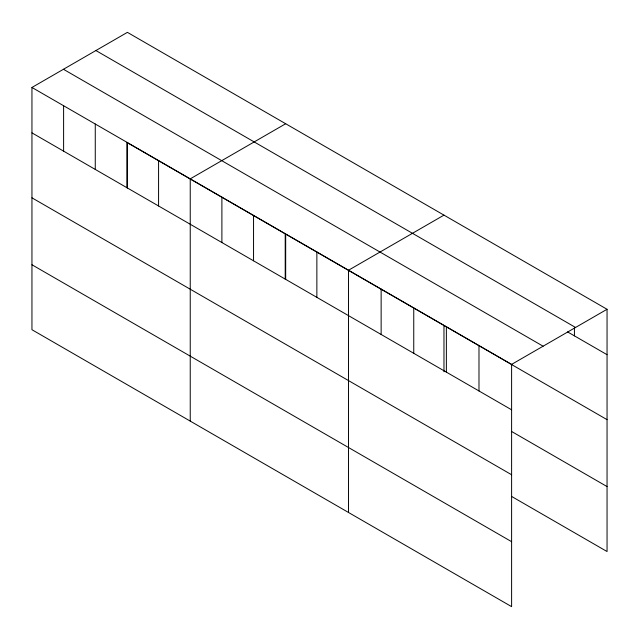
<?xml version="1.0" encoding="UTF-8"?>
<svg xmlns="http://www.w3.org/2000/svg" width="639" height="639" viewBox="0 0 639 639"><rect width="100%" height="100%" fill="white"/><g stroke="black" fill="none" stroke-linecap="round" stroke-linejoin="round"><path stroke-width="0.96" d="M31.95 87.463L511.607 364.39L511.607 606.643L31.95 329.716L31.95 87.463L127.393 32.357L607.05 309.284L607.05 551.537L511.775 496.535M285.681 123.742L190.238 178.848L190.238 421.101M443.969 215.127L348.519 270.233L348.519 512.486M511.607 364.39L607.05 309.284M95.898 50.545L575.555 327.464M567.568 331.897L607.05 354.693M63.445 69.276L543.102 346.202M607.05 419.647L127.393 142.729L127.393 188.002M31.95 132.872L511.607 409.799M511.775 431.573L607.05 486.575M31.95 197.826L511.607 474.753M31.95 264.762L511.607 541.68M574.437 327.967L574.437 335.858M478.986 345.555L478.986 390.964M446.373 326.729L446.373 372.138M443.969 325.499L443.969 371.754M413.752 307.894L413.752 353.303M381.14 289.068L381.14 334.477M316.864 251.958L316.864 297.367M285.681 234.114L285.681 279.387M285.21 233.682L285.21 279.091M253.547 215.399L253.547 260.808M221.893 197.124L221.893 242.532M158.576 160.573L158.576 205.982M126.921 142.297L126.921 187.698M95.267 124.014L95.267 169.423M63.604 105.739L63.604 151.147"/></g></svg>
